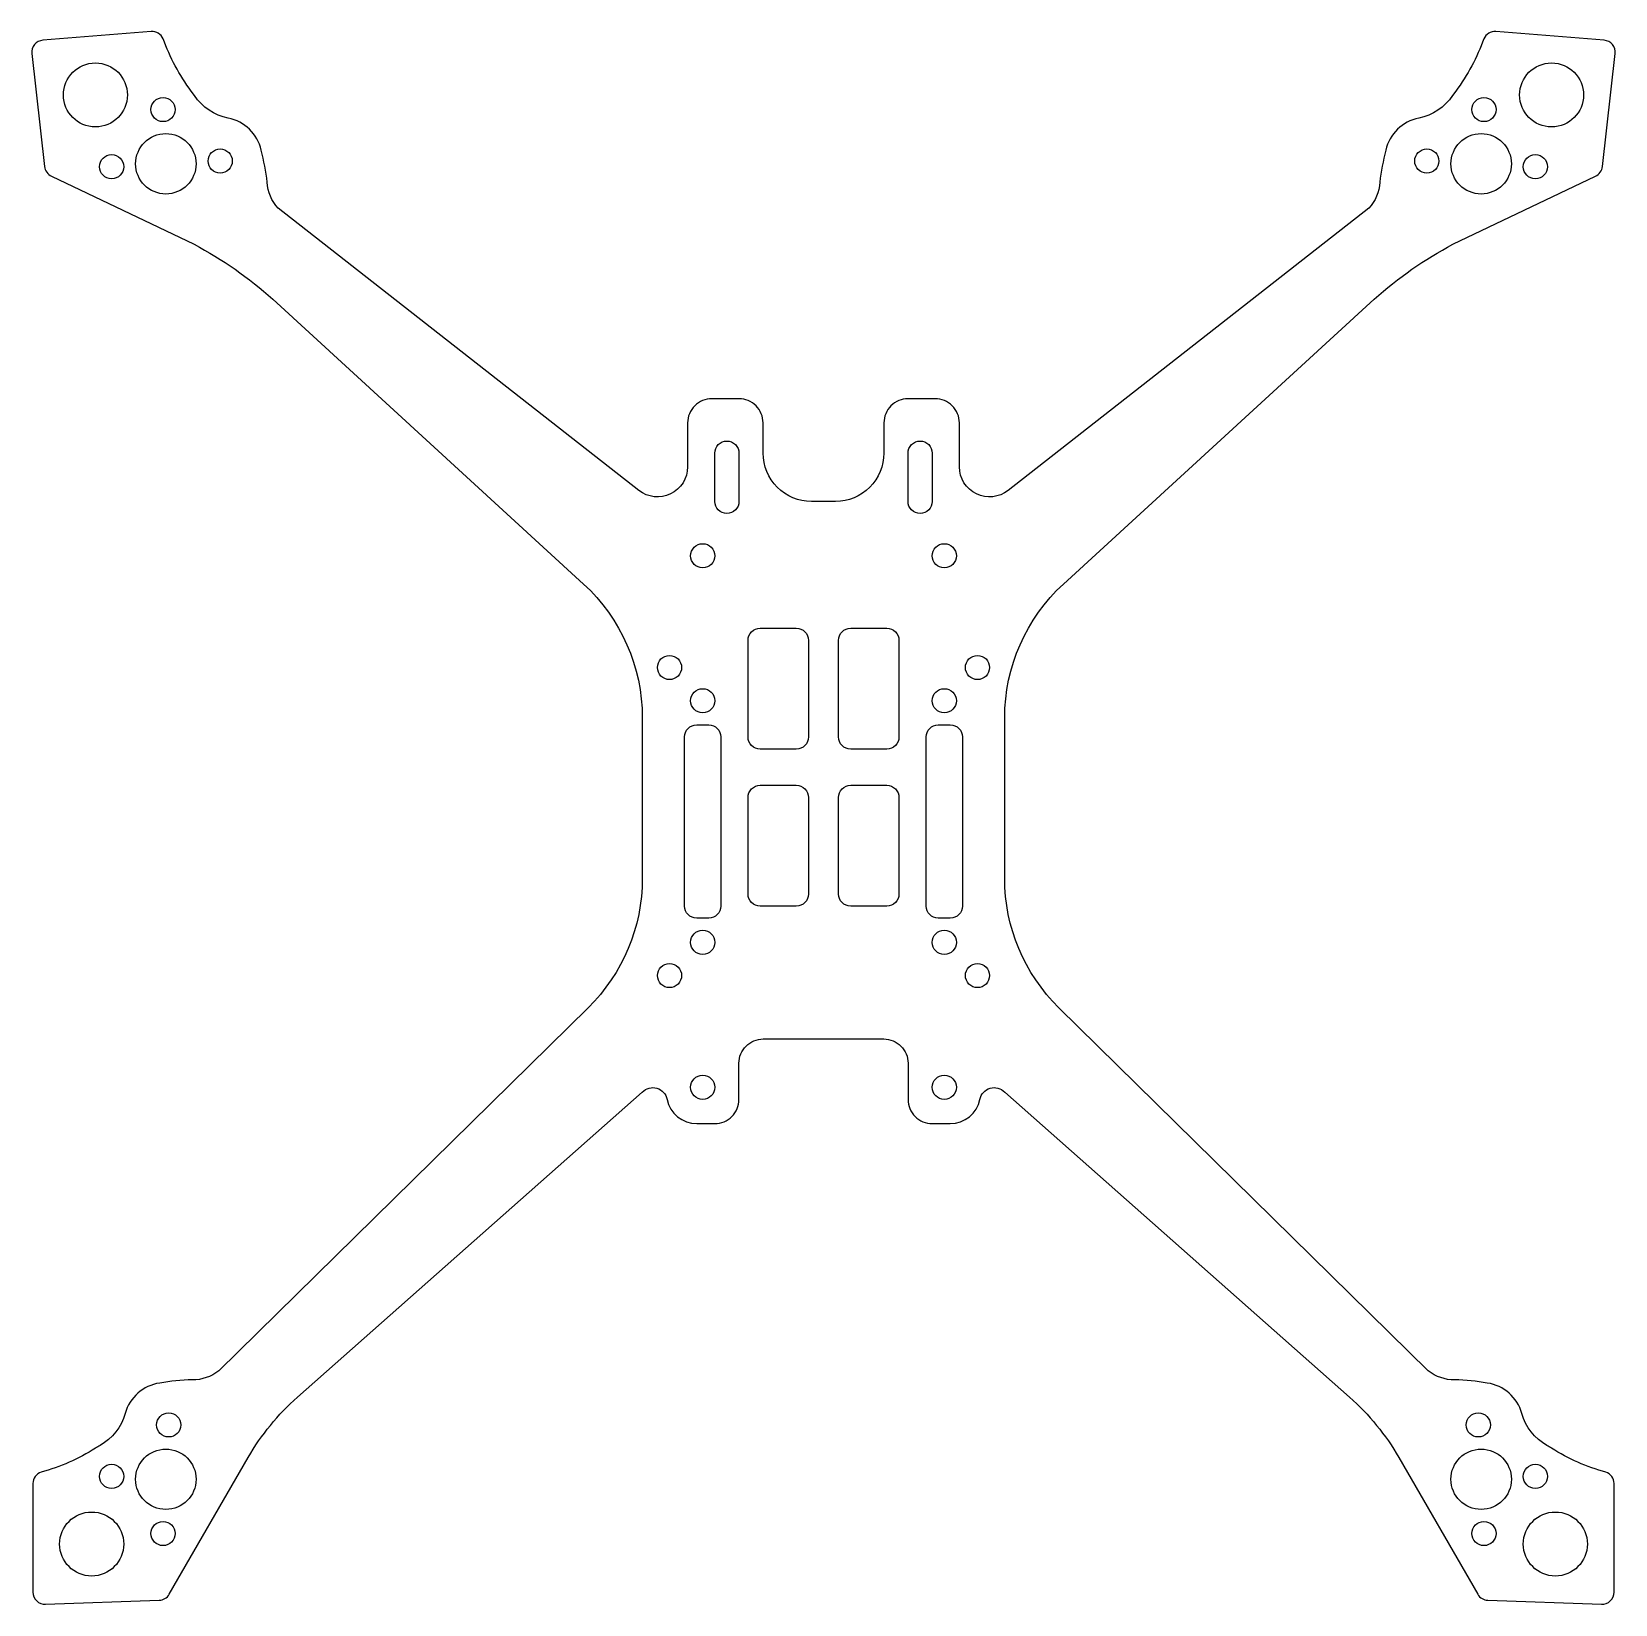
# Model space of a CAD drawing. Header units: millimetres. Extents: x -76 to 56, y -55 to 75.
import ezdxf

# ---------------------------------------------------------------- set-up
doc = ezdxf.new("R2010")
doc.units = ezdxf.units.MM

msp = doc.modelspace()

# ---------------------------------------------------------------- linework, layer by layer
for points in [[(-53.56, -37.66), (-25, -12.39, -0.601806), (-22.95, -13, 0.3568), (-20.5, -15), (-19, -15, 0.414214), (-17, -13), (-17, -10, -0.414214), (-15, -8), (-5, -8, -0.414214), (-3, -10), (-3, -13, 0.414214), (-1, -15), (0.5, -15, 0.3568), (2.95, -13, -0.601806), (5, -12.39), (33.56, -37.66, -0.080897), (37.63, -42.64), (44.17, -53.97, 0.258618), (45, -54.47), (54.41, -54.8, 0.424475), (55.45, -53.8), (55.45, -44.8, 0.317105), (54.78, -43.86, -0.074007), (50.28, -41.88, 0.011373), (49.89, -41.65, -0.197692), (47.82, -39, 0.295668), (44.96, -36.48, 0.033318), (42.27, -36.21, -0.183828), (40.07, -35.46), (9.49, -5.41, -0.201181), (5, 5.29), (5, 18.6, -0.210277), (9.87, 29.66), (35.6, 53.24, -0.061411), (42.11, 57.79), (53.92, 63.43, 0.258618), (54.49, 64.22), (55.55, 73.57, 0.424475), (54.64, 74.68), (45.66, 75.39, 0.317105), (44.67, 74.8, -0.074007), (42.35, 70.47), (42.09, 70.1, -0.197692), (39.28, 68.23, 0.295668), (36.55, 65.58, 0.033318), (36.06, 62.92, -0.183828), (35.14, 60.78), (5.29, 37.41, -0.625279), (1.25, 39.37), (1.25, 43, 0.414214), (-0.75, 45), (-3, 45, 0.414214), (-5, 43), (-5, 40.5, -0.414214), (-9, 36.5), (-11, 36.5, -0.414214), (-15, 40.5), (-15, 43, 0.414214), (-17, 45), (-19.25, 45, 0.414214), (-21.25, 43), (-21.25, 39.37, -0.625279), (-25.29, 37.41), (-55.14, 60.78, -0.183828), (-56.06, 62.92, 0.033318), (-56.55, 65.58, 0.295668), (-59.28, 68.23, -0.197692), (-62.09, 70.1), (-62.35, 70.47, -0.074007), (-64.67, 74.8, 0.317105), (-65.66, 75.39), (-74.64, 74.68, 0.424475), (-75.55, 73.57), (-74.49, 64.22, 0.258618), (-73.92, 63.43), (-62.11, 57.79, -0.061411), (-55.6, 53.24), (-29.87, 29.66, -0.210277), (-25, 18.6), (-25, 5.29, -0.201181), (-29.49, -5.41), (-60.07, -35.46, -0.183828), (-62.27, -36.21, 0.033318), (-64.96, -36.48, 0.295668), (-67.82, -39, -0.197692), (-69.89, -41.65, 0.011373), (-70.28, -41.88, -0.074007), (-74.78, -43.86, 0.317105), (-75.45, -44.8), (-75.45, -53.8, 0.424475), (-74.41, -54.8), (-65, -54.47, 0.258618), (-64.17, -53.97), (-57.63, -42.64, -0.080897)], [(-17, 36.5, -1), (-19, 36.5), (-19, 40.5, -1), (-17, 40.5)], [(-1, 36.5, -1), (-3, 36.5), (-3, 40.5, -1), (-1, 40.5)], [(-11.25, 25), (-11.25, 17, -0.414214), (-12.25, 16), (-15.25, 16, -0.414214), (-16.25, 17), (-16.25, 25, -0.414214), (-15.25, 26), (-12.25, 26, -0.414214)], [(-7.75, 16, -0.414214), (-8.75, 17), (-8.75, 25, -0.414214), (-7.75, 26), (-4.75, 26, -0.414214), (-3.75, 25), (-3.75, 17, -0.414214), (-4.75, 16)], [(-18.5, 17), (-18.5, 3, -0.414214), (-19.5, 2), (-20.5, 2, -0.414214), (-21.5, 3), (-21.5, 17, -0.414214), (-20.5, 18), (-19.5, 18, -0.414214)], [(1.5, 17), (1.5, 3, -0.414214), (0.5, 2), (-0.5, 2, -0.414214), (-1.5, 3), (-1.5, 17, -0.414214), (-0.5, 18), (0.5, 18, -0.414214)], [(-12.25, 13, -0.414214), (-11.25, 12), (-11.25, 4, -0.414214), (-12.25, 3), (-15.25, 3, -0.414214), (-16.25, 4), (-16.25, 12, -0.414214), (-15.25, 13)], [(-8.75, 4), (-8.75, 12, -0.414214), (-7.75, 13), (-4.75, 13, -0.414214), (-3.75, 12), (-3.75, 4, -0.414214), (-4.75, 3), (-7.75, 3, -0.414214)]]:
    msp.add_lwpolyline(points, format="xyb", close=True)
for centre, radius in [((-70.28, 70.15), 2.65), ((50.28, 70.15), 2.65), ((-64.68, 68.94), 1), ((44.68, 68.94), 1), ((-64.45, 64.45), 2.5), ((44.45, 64.45), 2.5), ((-59.95, 64.68), 1), ((39.95, 64.68), 1), ((-68.94, 64.21), 1), ((48.94, 64.21), 1), ((-20, 32), 1), ((0, 32), 1), ((-22.75, 22.75), 1), ((2.75, 22.75), 1), ((-20, 20), 1), ((0, 20), 1), ((-20, 0), 1), ((0, 0), 1), ((-22.75, -2.75), 1), ((2.75, -2.75), 1), ((-20, -12), 1), ((0, -12), 1), ((-64.21, -39.95), 1), ((44.21, -39.95), 1), ((-64.45, -44.45), 2.5), ((44.45, -44.45), 2.5), ((-68.94, -44.21), 1), ((48.94, -44.21), 1), ((-70.59, -49.81), 2.65), ((50.59, -49.81), 2.65), ((-64.68, -48.94), 1), ((44.68, -48.94), 1)]:
    msp.add_circle(centre, radius)

doc.saveas('drawing.dxf')
